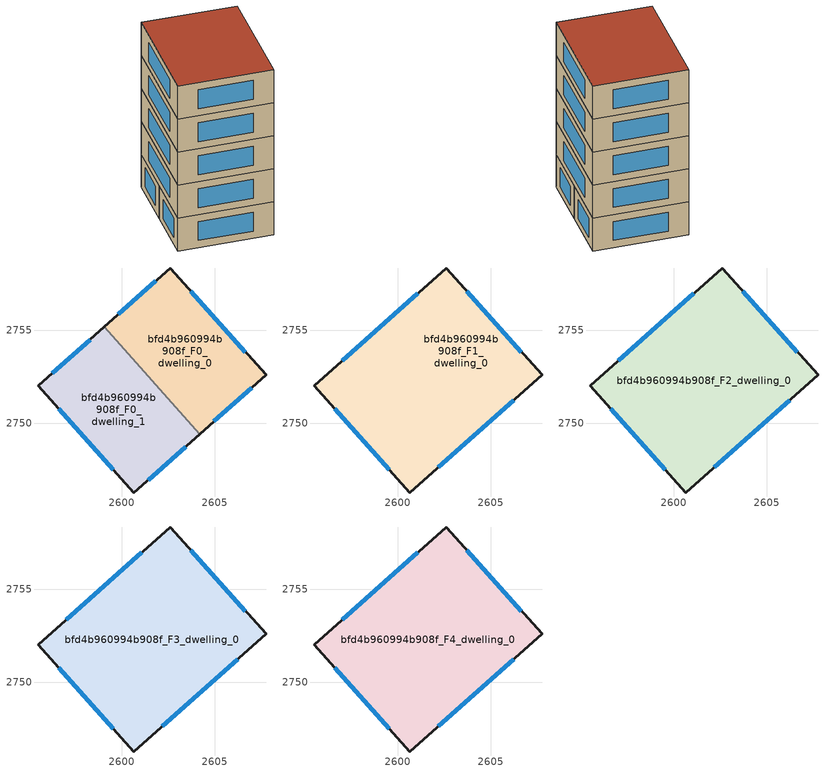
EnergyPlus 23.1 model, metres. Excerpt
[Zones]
bfd4b960994b908f_F0_dwelling_0
 floor ground (EU_floor_Construction): 2602.59,2758.34 2607.76,2752.6 2604.19,2749.42 2599.05,2755.19 z0
 wall outside (EU_wall_Construction): 2604.19,2749.42 2607.76,2752.6 2602.59,2758.34 2599.05,2755.19 z0:3
 wall to bfd4b960994b908f_F0_dwelling_1 (EU_wall_Construction): 2599.05,2755.19 2604.19,2749.42 z0:3
 window (EU_Window_Construction): 2606.65,2753.83 2603.7,2757.11 / 2604.96,2750.1 2606.99,2751.92 / 2601.83,2757.67 2599.81,2755.86 z0.64:2.36
bfd4b960994b908f_F0_dwelling_1
 floor ground (EU_floor_Construction): 2599.05,2755.19 2604.19,2749.42 2600.65,2746.26 2595.49,2752.02 z0
 wall outside (EU_wall_Construction): 2599.05,2755.19 2595.49,2752.02 2600.65,2746.26 2604.19,2749.42 z0:3
 window (EU_Window_Construction): 2601.41,2746.94 2603.43,2748.74 / 2596.59,2750.78 2599.55,2747.5 / 2598.29,2754.51 2596.25,2752.7 z0.64:2.36
bfd4b960994b908f_F1_dwelling_0
 floor to bfd4b960994b908f_F0_dwelling_0 (EU_floor_Construction): 2602.59,2758.34 2607.76,2752.6 2604.19,2749.42 2599.05,2755.19 z3
 floor to bfd4b960994b908f_F0_dwelling_1 (EU_floor_Construction): 2599.05,2755.19 2604.19,2749.42 2600.65,2746.26 2595.49,2752.02 z3
 wall outside (EU_wall_Construction): 2607.76,2752.6 2602.59,2758.34 2595.49,2752.02 2600.65,2746.26 2607.76,2752.6 z3:6
 window (EU_Window_Construction): 2606.65,2753.83 2603.7,2757.11 / 2602.17,2747.62 2606.24,2751.24 / 2596.59,2750.78 2599.55,2747.5 / 2601.07,2756.99 2597.01,2753.37 z3.64:5.36
bfd4b960994b908f_F2_dwelling_0
 floor to bfd4b960994b908f_F1_dwelling_0 (EU_floor_Construction): 2602.59,2758.34 2607.76,2752.6 2600.65,2746.26 2595.49,2752.02 z6
 wall outside (EU_wall_Construction): 2607.76,2752.6 2602.59,2758.34 2595.49,2752.02 2600.65,2746.26 2607.76,2752.6 z6:9
 window (EU_Window_Construction): 2606.65,2753.83 2603.7,2757.11 / 2602.17,2747.62 2606.24,2751.24 / 2596.59,2750.78 2599.55,2747.5 / 2601.07,2756.99 2597.01,2753.37 z6.64:8.36
bfd4b960994b908f_F3_dwelling_0
 floor to bfd4b960994b908f_F2_dwelling_0 (EU_floor_Construction): 2602.59,2758.34 2607.76,2752.6 2600.65,2746.26 2595.49,2752.02 z9
 wall outside (EU_wall_Construction): 2607.76,2752.6 2602.59,2758.34 2595.49,2752.02 2600.65,2746.26 2607.76,2752.6 z9:12
 window (EU_Window_Construction): 2606.65,2753.83 2603.7,2757.11 / 2602.17,2747.62 2606.24,2751.24 / 2596.59,2750.78 2599.55,2747.5 / 2601.07,2756.99 2597.01,2753.37 z9.64:11.36
bfd4b960994b908f_F4_dwelling_0
 floor to bfd4b960994b908f_F3_dwelling_0 (EU_floor_Construction): 2602.59,2758.34 2607.76,2752.6 2600.65,2746.26 2595.49,2752.02 z12
 wall outside (EU_wall_Construction): 2607.76,2752.6 2602.59,2758.34 2595.49,2752.02 2600.65,2746.26 2607.76,2752.6 z12:15
 window (EU_Window_Construction): 2606.65,2753.83 2603.7,2757.11 / 2602.17,2747.62 2606.24,2751.24 / 2596.59,2750.78 2599.55,2747.5 / 2601.07,2756.99 2597.01,2753.37 z12.64:14.36
 roof outside (EU_roof_Construction): 2607.76,2752.6 2602.59,2758.34 2595.49,2752.02 2600.65,2746.26 z15
[Building]
EU S2 Campaign: North Axis=0; Terrain=City; Solar Distribution=FullExterior
[Site:Location]
Yerevan-Zvartnots.Intl.AP: Latitude=40.15; Longitude=44.383; Time Zone=4; Elevation=854
[SizingPeriod:WeatherFileDays]
AnnualSizingPeriod: Begin Month=1; Begin Day of Month=1; End Month=12; End Day of Month=31; Day of Week for Start Day=Monday; Use Weather File Daylight Saving Period=No; Use Weather File Rain and Snow Indicators=No
[MATERIAL]
EU_InternalMass_Material: Roughness=MediumRough; Thickness=0.1; Conductivity=1; Density=1800; Specific Heat=900; Thermal Absorptance=0.9; Solar Absorptance=0.7; Visible Absorptance=0.7
[MATERIAL:NOMASS] Roughness=MediumRough; Thermal Absorptance=0.9; Solar Absorptance=0.7; Visible Absorptance=0.7
Name | Thermal Resistance
EU_wall_NoMass | 1.05043
EU_roof_NoMass | 1.45357
EU_floor_NoMass | 0.478065
[WINDOWMATERIAL:SIMPLEGLAZINGSYSTEM]
EU_Window_SimpleGlazing: UFactor=2.5566; Solar Heat Gain Coefficient=0.75; Visible Transmittance=0.75
[CONSTRUCTION]
EU_wall_Construction: EU_wall_NoMass
EU_roof_Construction: EU_roof_NoMass
EU_floor_Construction: EU_floor_NoMass
EU_Window_Construction: EU_Window_SimpleGlazing
EU_InternalMass_Construction: EU_InternalMass_Material
[ZONE] Type=1; Multiplier=1; Ceiling Height=autocalculate; Floor Area=autocalculate; Part of Total Floor Area=Yes
Name | Volume
bfd4b960994b908f_F0_dwelling_0 | 110.306
bfd4b960994b908f_F1_dwelling_0 | 220.593
bfd4b960994b908f_F2_dwelling_0; bfd4b960994b908f_F3_dwelling_0; bfd4b960994b908f_F4_dwelling_0 | 220.599
bfd4b960994b908f_F0_dwelling_1 | 110.287
[INTERNALMASS] Construction=EU_InternalMass_Construction
Name | Zone or ZoneList | Surface Area
bfd4b960994b908f_F0_dwelling_0_EU_InternalMass | bfd4b960994b908f_F0_dwelling_0 | 36.7685
bfd4b960994b908f_F0_dwelling_1_EU_InternalMass | bfd4b960994b908f_F0_dwelling_1 | 36.7623
bfd4b960994b908f_F1_dwelling_0_EU_InternalMass | bfd4b960994b908f_F1_dwelling_0 | 73.5327
bfd4b960994b908f_F2_dwelling_0_EU_InternalMass | bfd4b960994b908f_F2_dwelling_0 | 73.5327
bfd4b960994b908f_F3_dwelling_0_EU_InternalMass | bfd4b960994b908f_F3_dwelling_0 | 73.5327
bfd4b960994b908f_F4_dwelling_0_EU_InternalMass | bfd4b960994b908f_F4_dwelling_0 | 73.5327
[OTHEREQUIPMENT] Fuel Type=Electricity; Design Level Calculation Method=Watts/Area; Power per Zone Floor Area=1; Fraction Latent=0; Fraction Radiant=0; Fraction Lost=0; Carbon Dioxide Generation Rate=0; EndUse Subcategory=EU_Step8_InternalGains
Name | Zone or ZoneList or Space or SpaceList | Schedule
EU_Step8_InternalGain_bfd4b960994b908f_F0_dwelling_0_f000 | bfd4b960994b908f_F0_dwelling_0 | EU_Step8_GainSchedule_bfd4b960994b908f_F0_dwelling_0_f000
EU_Step8_InternalGain_bfd4b960994b908f_F0_dwelling_1_f000 | bfd4b960994b908f_F0_dwelling_1 | EU_Step8_GainSchedule_bfd4b960994b908f_F0_dwelling_1_f000
EU_Step8_InternalGain_bfd4b960994b908f_F1_dwelling_0_f000 | bfd4b960994b908f_F1_dwelling_0 | EU_Step8_GainSchedule_bfd4b960994b908f_F1_dwelling_0_f000
EU_Step8_InternalGain_bfd4b960994b908f_F2_dwelling_0_f000 | bfd4b960994b908f_F2_dwelling_0 | EU_Step8_GainSchedule_bfd4b960994b908f_F2_dwelling_0_f000
EU_Step8_InternalGain_bfd4b960994b908f_F3_dwelling_0_f000 | bfd4b960994b908f_F3_dwelling_0 | EU_Step8_GainSchedule_bfd4b960994b908f_F3_dwelling_0_f000
EU_Step8_InternalGain_bfd4b960994b908f_F4_dwelling_0_f000 | bfd4b960994b908f_F4_dwelling_0 | EU_Step8_GainSchedule_bfd4b960994b908f_F4_dwelling_0_f000
[ZONEVENTILATION:DESIGNFLOWRATE] Schedule=EU_AlwaysOn; Design Flow Rate Calculation Method=AirChanges/Hour; Air Changes per Hour=0.557805; Ventilation Type=Natural; Fan Pressure Rise=0; Fan Total Efficiency=1; Constant Term Coefficient=1; Temperature Term Coefficient=0; Velocity Term Coefficient=0; Velocity Squared Term Coefficient=0; Minimum Indoor Temperature=-100; Maximum Indoor Temperature=100; Delta Temperature=-100; Minimum Outdoor Temperature=-100; Maximum Outdoor Temperature=100; Maximum Wind Speed=40
Name | Zone or ZoneList or Space or SpaceList
EU_ConstantAir_bfd4b960994b908f_F0_dwelling_0 | bfd4b960994b908f_F0_dwelling_0
EU_ConstantAir_bfd4b960994b908f_F0_dwelling_1 | bfd4b960994b908f_F0_dwelling_1
EU_ConstantAir_bfd4b960994b908f_F1_dwelling_0 | bfd4b960994b908f_F1_dwelling_0
EU_ConstantAir_bfd4b960994b908f_F2_dwelling_0 | bfd4b960994b908f_F2_dwelling_0
EU_ConstantAir_bfd4b960994b908f_F3_dwelling_0 | bfd4b960994b908f_F3_dwelling_0
EU_ConstantAir_bfd4b960994b908f_F4_dwelling_0 | bfd4b960994b908f_F4_dwelling_0
[HVACTEMPLATE:THERMOSTAT] Constant Heating Setpoint=20; Constant Cooling Setpoint=50
EU_HeatOnly_bfd4b960994b908f_F0_dwelling_0; EU_HeatOnly_bfd4b960994b908f_F0_dwelling_1; EU_HeatOnly_bfd4b960994b908f_F1_dwelling_0; EU_HeatOnly_bfd4b960994b908f_F2_dwelling_0; EU_HeatOnly_bfd4b960994b908f_F3_dwelling_0; EU_HeatOnly_bfd4b960994b908f_F4_dwelling_0
[HVACTEMPLATE:ZONE:IDEALLOADSAIRSYSTEM] System Availability Schedule=EU_AlwaysOn; Maximum Heating Supply Air Temperature=50; Minimum Cooling Supply Air Temperature=13; Maximum Heating Supply Air Humidity Ratio=0.0156; Minimum Cooling Supply Air Humidity Ratio=0.0077; Heating Limit=NoLimit; Cooling Limit=NoLimit; Heating Availability Schedule=EU_AlwaysOn; Cooling Availability Schedule=EU_CoolingOff; Dehumidification Control Type=ConstantSensibleHeatRatio; Cooling Sensible Heat Ratio=0.7; Dehumidification Setpoint=60; Humidification Control Type=None; Humidification Setpoint=30; Outdoor Air Method=None; Outdoor Air Flow Rate per Person=0.00944; Outdoor Air Flow Rate per Zone Floor Area=0; Outdoor Air Flow Rate per Zone=0; Demand Controlled Ventilation Type=None; Outdoor Air Economizer Type=NoEconomizer; Heat Recovery Type=None; Sensible Heat Recovery Effectiveness=0.7; Latent Heat Recovery Effectiveness=0.65
Name | Template Thermostat
bfd4b960994b908f_F0_dwelling_0 | EU_HeatOnly_bfd4b960994b908f_F0_dwelling_0
bfd4b960994b908f_F0_dwelling_1 | EU_HeatOnly_bfd4b960994b908f_F0_dwelling_1
bfd4b960994b908f_F1_dwelling_0 | EU_HeatOnly_bfd4b960994b908f_F1_dwelling_0
bfd4b960994b908f_F2_dwelling_0 | EU_HeatOnly_bfd4b960994b908f_F2_dwelling_0
bfd4b960994b908f_F3_dwelling_0 | EU_HeatOnly_bfd4b960994b908f_F3_dwelling_0
bfd4b960994b908f_F4_dwelling_0 | EU_HeatOnly_bfd4b960994b908f_F4_dwelling_0
[SIZING:ZONE] Zone Cooling Design Supply Air Temperature Input Method=SupplyAirTemperature; Zone Cooling Design Supply Air Temperature=13; Zone Heating Design Supply Air Temperature Input Method=SupplyAirTemperature; Zone Heating Design Supply Air Temperature=50; Zone Cooling Design Supply Air Humidity Ratio=0.008; Zone Heating Design Supply Air Humidity Ratio=0.008; Cooling Design Air Flow Method=DesignDay; Cooling Design Air Flow Rate=0; Cooling Minimum Air Flow per Zone Floor Area=0.000762; Cooling Minimum Air Flow=0; Cooling Minimum Air Flow Fraction=0.2; Heating Design Air Flow Method=DesignDay; Heating Design Air Flow Rate=0; Heating Maximum Air Flow per Zone Floor Area=0.002032; Heating Maximum Air Flow=0.141576; Heating Maximum Air Flow Fraction=0.3; Account for Dedicated Outdoor Air System=No; Dedicated Outdoor Air System Control Strategy=NeutralSupplyAir; Dedicated Outdoor Air Low Setpoint Temperature for Design=autosize; Dedicated Outdoor Air High Setpoint Temperature for Design=autosize; Zone Load Sizing Method=Sensible Load Only No Latent Load; Zone Latent Cooling Design Supply Air Humidity Ratio Input Method=HumidityRatioDifference; Zone Cooling Design Supply Air Humidity Ratio Difference=0.005; Zone Latent Heating Design Supply Air Humidity Ratio Input Method=HumidityRatioDifference; Zone Humidification Design Supply Air Humidity Ratio Difference=0.005
bfd4b960994b908f_F0_dwelling_0; bfd4b960994b908f_F0_dwelling_1; bfd4b960994b908f_F1_dwelling_0; bfd4b960994b908f_F2_dwelling_0; bfd4b960994b908f_F3_dwelling_0; bfd4b960994b908f_F4_dwelling_0
[SCHEDULE:CONSTANT]
Name | Hourly Value
EU_AlwaysOn | 1
EU_CoolingOff | 0
[SCHEDULE:FILE] Column Number=1; Rows to Skip at Top=0; Number of Hours of Data=8760; Column Separator=Comma; Interpolate to Timestep=No; Minutes per Item=60; Adjust Schedule for Daylight Savings=Yes
Name | File
EU_Step8_GainSchedule_bfd4b960994b908f_F0_dwelling_0_f000 | ../../schedules/bfd4b960994b908f/bfd4b960994b908f_F0_dwelling_0_f000_gain.csv
EU_Step8_GainSchedule_bfd4b960994b908f_F0_dwelling_1_f000 | ../../schedules/bfd4b960994b908f/bfd4b960994b908f_F0_dwelling_1_f000_gain.csv
EU_Step8_GainSchedule_bfd4b960994b908f_F1_dwelling_0_f000 | ../../schedules/bfd4b960994b908f/bfd4b960994b908f_F1_dwelling_0_f000_gain.csv
EU_Step8_GainSchedule_bfd4b960994b908f_F2_dwelling_0_f000 | ../../schedules/bfd4b960994b908f/bfd4b960994b908f_F2_dwelling_0_f000_gain.csv
EU_Step8_GainSchedule_bfd4b960994b908f_F3_dwelling_0_f000 | ../../schedules/bfd4b960994b908f/bfd4b960994b908f_F3_dwelling_0_f000_gain.csv
EU_Step8_GainSchedule_bfd4b960994b908f_F4_dwelling_0_f000 | ../../schedules/bfd4b960994b908f/bfd4b960994b908f_F4_dwelling_0_f000_gain.csv
